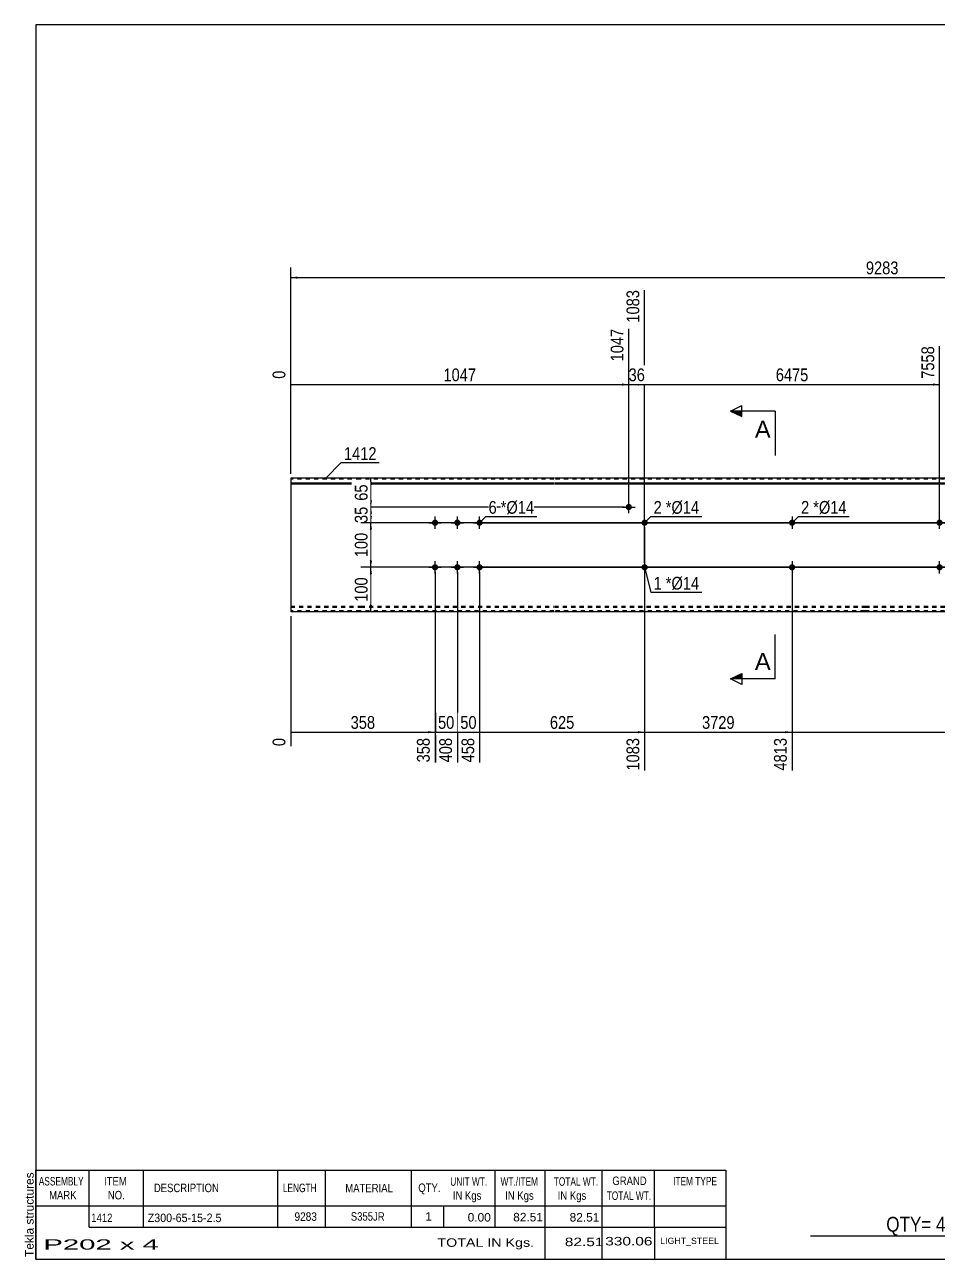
# Model space of a CAD drawing. Header units: millimetres. Extents: x -60 to 343, y -160 to 117.
# Drawn here: x -59.7 to 145.1, y -160.3 to 116.8 of the extents above; entities that cross this region are included whole.
import ezdxf

# ---------------------------------------------------------------- set-up
doc = ezdxf.new("R2010")
doc.units = ezdxf.units.MM
doc.linetypes.add('DXK_LINE_DOT1', pattern=[1.8814, 0.9407, -0.9407])
doc.styles.add('Arial', font='ARIAL.TTF', dxfattribs={"height": 0.2})
doc.styles.add('Arial Narrow', font='ARIALN.TTF', dxfattribs={"height": 0.2})

# ---------------------------------------------------------------- blocks, each defined once
blk = doc.blocks.new('Unknown-629083537-2024')
at = {"color": 5, "linetype": 'Continuous'}
for p, q in [((342.8, 116.75), (-57.2, 116.75)), ((-57.2, 116.75), (-57.2, -160.25)), ((342.8, -160.25), (342.8, 116.75)), ((-57.2, -160.25), (342.8, -160.25))]:
    blk.add_line(p, q, dxfattribs=at)
at = {"color": 174, "linetype": 'Continuous', "style": 'Arial'}
blk.add_text('Tekla structures', height=1.9102, rotation=90, dxfattribs=at).set_placement((-57.7, -159.75))
blk = doc.blocks.new('Part-629083537-1218 - 1203')
at = {"color": 2, "linetype": 'Continuous'}
for p, q in [((0, 15), (0, -15)), ((15.6, 15), (0, 15)), ((0, 13.94), (15.6, 13.94)), ((59.09, 15), (15.7, 15)), ((15.7, 13.94), (59.09, 13.94)), ((96.14, 15), (59.19, 15)), ((59.19, 13.94), (96.14, 13.94)), ((128.84, 15), (96.24, 15)), ((96.24, 13.94), (128.84, 13.94)), ((182.53, 15), (128.94, 15)), ((128.94, 13.94), (182.53, 13.94)), ((226.03, 15), (182.63, 15)), ((182.63, 13.94), (226.03, 13.94)), ((265.52, 15), (226.13, 15)), ((226.13, 13.94), (265.52, 13.94)), ((265.52, 13.94), (265.52, 15)), ((265.52, -15), (265.52, 13.94)), ((0, 13.76), (15.6, 13.76)), ((15.7, 13.76), (59.09, 13.76)), ((59.19, 13.76), (96.14, 13.76)), ((96.24, 13.76), (128.84, 13.76)), ((128.94, 13.76), (182.53, 13.76)), ((182.63, 13.76), (226.03, 13.76)), ((226.13, 13.76), (265.52, 13.76)), ((15.6, -15), (0, -15)), ((59.09, -15), (15.7, -15)), ((96.14, -15), (59.19, -15)), ((128.84, -15), (96.24, -15)), ((182.53, -15), (128.94, -15)), ((226.03, -15), (182.63, -15)), ((265.52, -15), (226.13, -15))]:
    blk.add_line(p, q, dxfattribs=at)
at = {"color": 7, "linetype": 'DXK_LINE_DOT1'}
for p, q in [((15.6, 14.75), (0, 14.75)), ((59.09, 14.75), (15.7, 14.75)), ((96.14, 14.75), (59.19, 14.75)), ((128.84, 14.75), (96.24, 14.75)), ((182.53, 14.75), (128.94, 14.75)), ((226.03, 14.75), (182.63, 14.75)), ((265.52, 14.75), (226.13, 14.75)), ((0, -13.76), (15.6, -13.76)), ((15.7, -13.76), (59.09, -13.76)), ((59.19, -13.76), (96.14, -13.76)), ((96.24, -13.76), (128.84, -13.76)), ((128.94, -13.76), (182.53, -13.76)), ((182.63, -13.76), (226.03, -13.76)), ((226.13, -13.76), (265.52, -13.76)), ((0, -13.94), (15.6, -13.94)), ((15.6, -14.75), (0, -14.75)), ((15.7, -13.94), (59.09, -13.94)), ((59.09, -14.75), (15.7, -14.75)), ((59.19, -13.94), (96.14, -13.94)), ((96.14, -14.75), (59.19, -14.75)), ((96.24, -13.94), (128.84, -13.94)), ((128.84, -14.75), (96.24, -14.75)), ((128.94, -13.94), (182.53, -13.94)), ((182.53, -14.75), (128.94, -14.75)), ((182.63, -13.94), (226.03, -13.94)), ((226.03, -14.75), (182.63, -14.75)), ((226.13, -13.94), (265.52, -13.94)), ((265.52, -14.75), (226.13, -14.75))]:
    blk.add_line(p, q, dxfattribs=at)
blk = doc.blocks.new('Bolt-629083537-1224 - 1203')
at = {"linetype": 'Continuous'}
for points in [[(31.7, 5, -1), (33.1, 5, -1)], [(36.7, 5, -1), (38.1, 5, -1)], [(41.7, 5, -1), (43.1, 5, -1)], [(31.7, -5, -1), (33.1, -5, -1)], [(36.7, -5, -1), (38.1, -5, -1)], [(41.7, -5, -1), (43.1, -5, -1)]]:
    blk.add_hatch(color=3, dxfattribs=at).paths.add_polyline_path(points)
at = {"color": 3, "linetype": 'Continuous'}
for p, q in [((32.4, 3.6), (32.4, 6.4)), ((37.4, 3.6), (37.4, 6.4)), ((42.4, 3.6), (42.4, 6.4)), ((31, 5), (33.8, 5)), ((36, 5), (38.8, 5)), ((41, 5), (43.8, 5)), ((31, -5), (33.8, -5)), ((32.4, -6.4), (32.4, -3.6)), ((36, -5), (38.8, -5)), ((37.4, -6.4), (37.4, -3.6)), ((41, -5), (43.8, -5)), ((42.4, -6.4), (42.4, -3.6))]:
    blk.add_line(p, q, dxfattribs=at)
blk = doc.blocks.new('Bolt-629083537-1225 - 1203')
at = {"linetype": 'Continuous'}
blk.add_hatch(color=3, dxfattribs=at).paths.add_polyline_path([(75.19, 8.52, -1), (76.59, 8.52, -1)])
at = {"color": 3, "linetype": 'Continuous'}
for p, q in [((74.49, 8.52), (77.29, 8.52)), ((75.89, 7.12), (75.89, 9.92))]:
    blk.add_line(p, q, dxfattribs=at)
blk = doc.blocks.new('Bolt-629083537-1226 - 1203')
at = {"linetype": 'Continuous'}
blk.add_hatch(color=3, dxfattribs=at).paths.add_polyline_path([(78.74, 5, -1), (80.14, 5, -1)])
at = {"color": 3, "linetype": 'Continuous'}
for p, q in [((79.44, 3.6), (79.44, 6.4)), ((78.04, 5), (80.84, 5))]:
    blk.add_line(p, q, dxfattribs=at)
blk = doc.blocks.new('Bolt-629083537-1227 - 1203')
at = {"linetype": 'Continuous'}
blk.add_hatch(color=3, dxfattribs=at).paths.add_polyline_path([(80.14, -5, -1), (78.74, -5, -1)])
at = {"color": 3, "linetype": 'Continuous'}
for p, q in [((80.84, -5), (78.04, -5)), ((79.44, -3.6), (79.44, -6.4))]:
    blk.add_line(p, q, dxfattribs=at)
blk = doc.blocks.new('Bolt-629083537-1230 - 1203')
at = {"linetype": 'Continuous'}
for points in [[(144.94, 5, -1), (146.34, 5, -1)], [(262.32, 5, -1), (263.72, 5, -1)]]:
    blk.add_hatch(color=3, dxfattribs=at).paths.add_polyline_path(points)
at = {"color": 3, "linetype": 'Continuous'}
for p, q in [((145.64, 3.6), (145.64, 6.4)), ((263.02, 3.6), (263.02, 6.4)), ((147.04, 5), (144.24, 5)), ((264.42, 5), (261.62, 5))]:
    blk.add_line(p, q, dxfattribs=at)
blk = doc.blocks.new('Bolt-629083537-1231 - 1203')
at = {"linetype": 'Continuous'}
for points in [[(144.94, -5, -1), (146.34, -5, -1)], [(262.32, -5, -1), (263.72, -5, -1)]]:
    blk.add_hatch(color=3, dxfattribs=at).paths.add_polyline_path(points)
at = {"color": 3, "linetype": 'Continuous'}
for p, q in [((147.04, -5), (144.24, -5)), ((145.64, -6.4), (145.64, -3.6)), ((264.42, -5), (261.62, -5)), ((263.02, -6.4), (263.02, -3.6))]:
    blk.add_line(p, q, dxfattribs=at)
blk = doc.blocks.new('Bolt-629083537-1232 - 1203')
at = {"linetype": 'Continuous'}
for points in [[(113.24, 5, -1), (111.84, 5, -1)], [(113.24, -5, -1), (111.84, -5, -1)]]:
    blk.add_hatch(color=3, dxfattribs=at).paths.add_polyline_path(points)
at = {"color": 3, "linetype": 'Continuous'}
for p, q in [((112.54, 6.4), (112.54, 3.6)), ((113.94, 5), (111.14, 5)), ((113.94, -5), (111.14, -5)), ((112.54, -3.6), (112.54, -6.4))]:
    blk.add_line(p, q, dxfattribs=at)
blk = doc.blocks.new('StraightDimension-629083537-1328 - 1203')
at = {"linetype": 'Continuous'}
blk.add_hatch(color=7, dxfattribs=at).paths.add_polyline_path([(111.04, -41.75), (112.54, -42), (111.04, -42.25)])
at = {"color": 7, "linetype": 'Continuous'}
for p, q in [((79.44, 4), (79.44, -50.61)), ((112.54, -6), (112.54, -50.61)), ((79.44, -42), (112.54, -42))]:
    blk.add_line(p, q, dxfattribs=at)
at = {"color": 0}
blk.add_wipeout([(100.25, -41.85), (100.25, -37.65), (91.73, -37.65), (91.73, -41.85)], dxfattribs=at)
at = {"color": 0, "linetype": 'Continuous'}
blk.add_wipeout([(111.94, -42.7), (107.74, -42.7), (107.74, -51.21), (111.94, -51.21)], dxfattribs=at)
at = {"color": 3, "style": 'Arial Narrow'}
blk.add_text('3729', height=2.863, dxfattribs=at).set_placement((92.33, -41.25))
at = {"color": 3, "linetype": 'Continuous', "style": 'Arial Narrow'}
blk.add_text('4813', height=2.863, rotation=90.0002, dxfattribs=at).set_placement((111.34, -50.61))
blk = doc.blocks.new('StraightDimension-629083537-1279 - 1203')
at = {"linetype": 'Continuous'}
blk.add_hatch(color=7, dxfattribs=at).paths.add_polyline_path([(144.14, 36.25), (145.64, 36), (144.14, 35.75)])
at = {"color": 7, "linetype": 'Continuous'}
for p, q in [((79.44, -4), (79.44, 57.21)), ((145.64, 6), (145.64, 44.61)), ((79.44, 36), (145.64, 36))]:
    blk.add_line(p, q, dxfattribs=at)
at = {"color": 0, "linetype": 'Continuous'}
blk.add_wipeout([(145.04, 45.21), (140.84, 45.21), (140.84, 36.7), (145.04, 36.7)], dxfattribs=at)
at = {"color": 0}
blk.add_wipeout([(116.8, 36.15), (116.8, 40.35), (108.28, 40.35), (108.28, 36.15)], dxfattribs=at)
at = {"color": 3, "linetype": 'Continuous', "style": 'Arial Narrow'}
blk.add_text('7558', height=2.863, rotation=90.0002, dxfattribs=at).set_placement((144.44, 37.3))
at = {"color": 3, "style": 'Arial Narrow'}
blk.add_text('6475', height=2.863, dxfattribs=at).set_placement((108.88, 36.75))
blk = doc.blocks.new('StraightDimension-629083537-1353 - 1203')
at = {"linetype": 'Continuous'}
for points in [[(275.75, 3.5), (276, 5), (276.25, 3.5)], [(276.25, -3.5), (276, -5), (275.75, -3.5)]]:
    blk.add_hatch(color=7, dxfattribs=at).paths.add_polyline_path(points)
at = {"color": 7, "linetype": 'Continuous'}
for p, q in [((43.4, 5), (278.4, 5)), ((276, -5), (276, 5)), ((43.4, -5), (278.4, -5))]:
    blk.add_line(p, q, dxfattribs=at)
at = {"color": 0}
blk.add_wipeout([(275.85, 3.34), (271.65, 3.34), (271.65, -3.34), (275.85, -3.34)], dxfattribs=at)
at = {"color": 3, "style": 'Arial Narrow'}
blk.add_text('100', height=2.863, rotation=90.0002, dxfattribs=at).set_placement((275.25, -2.74))
blk = doc.blocks.new('StraightDimension-629083537-1280 - 1203')
at = {"linetype": 'Continuous'}
blk.add_hatch(color=7, dxfattribs=at).paths.add_polyline_path([(77.94, 36.25), (79.44, 36), (77.94, 35.75)])
at = {"color": 7, "linetype": 'Continuous'}
for p, q in [((79.44, -4), (79.44, 57.21)), ((75.89, 9.52), (75.89, 48.51)), ((75.89, 36), (79.44, 36))]:
    blk.add_line(p, q, dxfattribs=at)
at = {"color": 0, "linetype": 'Continuous'}
blk.add_wipeout([(78.84, 57.81), (74.64, 57.81), (74.64, 49.3), (78.84, 49.3)], dxfattribs=at)
at = {"color": 0}
blk.add_wipeout([(80.09, 36.15), (80.09, 40.35), (75.24, 40.35), (75.24, 36.15)], dxfattribs=at)
at = {"color": 3, "linetype": 'Continuous', "style": 'Arial Narrow'}
blk.add_text('1083', height=2.863, rotation=90.0002, dxfattribs=at).set_placement((78.24, 49.9))
at = {"color": 3, "style": 'Arial Narrow'}
blk.add_text('36', height=2.863, dxfattribs=at).set_placement((75.84, 36.75))
blk = doc.blocks.new('StraightDimension-629083537-1354 - 1203')
at = {"linetype": 'Continuous'}
for points in [[(275.75, -6.5), (276, -5), (276.25, -6.5)], [(276.25, -13.5), (276, -15), (275.75, -13.5)]]:
    blk.add_hatch(color=7, dxfattribs=at).paths.add_polyline_path(points)
at = {"color": 7, "linetype": 'Continuous'}
for p, q in [((43.4, -5), (278.4, -5)), ((276, -15), (276, -5)), ((266.52, -15), (278.4, -15))]:
    blk.add_line(p, q, dxfattribs=at)
at = {"color": 0}
blk.add_wipeout([(275.85, -6.66), (271.65, -6.66), (271.65, -13.34), (275.85, -13.34)], dxfattribs=at)
at = {"color": 3, "style": 'Arial Narrow'}
blk.add_text('100', height=2.863, rotation=90.0002, dxfattribs=at).set_placement((275.25, -12.74))
blk = doc.blocks.new('StraightDimension-629083537-1395 - 1203')
at = {"linetype": 'Continuous'}
for points in [[(1.5, 59.75), (0, 60), (1.5, 60.25)], [(264.02, 60.25), (265.52, 60), (264.02, 59.75)]]:
    blk.add_hatch(color=7, dxfattribs=at).paths.add_polyline_path(points)
at = {"color": 7, "linetype": 'Continuous'}
for p, q in [((0, 16), (0, 62.25)), ((265.52, 16), (265.52, 62.25)), ((0, 60), (265.52, 60))]:
    blk.add_line(p, q, dxfattribs=at)
at = {"color": 0}
blk.add_wipeout([(137.02, 60.15), (137.02, 64.35), (128.51, 64.35), (128.51, 60.15)], dxfattribs=at)
at = {"color": 3, "style": 'Arial Narrow'}
blk.add_text('9283', height=2.863, dxfattribs=at).set_placement((129.11, 60.75))
blk = doc.blocks.new('StraightDimension-629083537-1331 - 1203')
at = {"linetype": 'Continuous'}
blk.add_hatch(color=7, dxfattribs=at).paths.add_polyline_path([(35.9, -41.75), (37.4, -42), (35.9, -42.25)])
at = {"color": 7, "linetype": 'Continuous'}
for p, q in [((32.4, -6), (32.4, -48.78)), ((37.4, -6), (37.4, -48.78)), ((32.4, -42), (37.4, -42))]:
    blk.add_line(p, q, dxfattribs=at)
at = {"color": 0}
blk.add_wipeout([(37.33, -41.85), (37.33, -37.65), (32.47, -37.65), (32.47, -41.85)], dxfattribs=at)
at = {"color": 3, "style": 'Arial Narrow'}
blk.add_text('50', height=2.863, dxfattribs=at).set_placement((33.07, -41.25))
at = {"color": 0, "linetype": 'Continuous'}
blk.add_wipeout([(36.8, -42.7), (32.6, -42.7), (32.6, -49.38), (36.8, -49.38)], dxfattribs=at)
at = {"color": 3, "linetype": 'Continuous', "style": 'Arial Narrow'}
blk.add_text('408', height=2.863, rotation=90.0002, dxfattribs=at).set_placement((36.2, -48.78))
blk = doc.blocks.new('StraightDimension-629083537-1330 - 1203')
at = {"linetype": 'Continuous'}
blk.add_hatch(color=7, dxfattribs=at).paths.add_polyline_path([(40.9, -41.75), (42.4, -42), (40.9, -42.25)])
at = {"color": 7, "linetype": 'Continuous'}
for p, q in [((37.4, -6), (37.4, -48.78)), ((42.4, -6), (42.4, -48.78)), ((37.4, -42), (42.4, -42))]:
    blk.add_line(p, q, dxfattribs=at)
at = {"color": 0}
blk.add_wipeout([(42.33, -41.85), (42.33, -37.65), (37.47, -37.65), (37.47, -41.85)], dxfattribs=at)
at = {"color": 3, "style": 'Arial Narrow'}
blk.add_text('50', height=2.863, dxfattribs=at).set_placement((38.07, -41.25))
at = {"color": 0, "linetype": 'Continuous'}
blk.add_wipeout([(41.8, -42.7), (37.6, -42.7), (37.6, -49.38), (41.8, -49.38)], dxfattribs=at)
at = {"color": 3, "linetype": 'Continuous', "style": 'Arial Narrow'}
blk.add_text('458', height=2.863, rotation=90.0002, dxfattribs=at).set_placement((41.2, -48.78))
blk = doc.blocks.new('StraightDimension-629083537-1281 - 1203')
at = {"linetype": 'Continuous'}
blk.add_hatch(color=7, dxfattribs=at).paths.add_polyline_path([(74.39, 36.25), (75.89, 36), (74.39, 35.75)])
at = {"color": 7, "linetype": 'Continuous'}
for p, q in [((75.89, 9.52), (75.89, 48.51)), ((0, 16), (0, 39.13)), ((0, 36), (75.89, 36))]:
    blk.add_line(p, q, dxfattribs=at)
at = {"color": 0, "linetype": 'Continuous'}
for points in [[(75.29, 49.11), (71.09, 49.11), (71.09, 40.6), (75.29, 40.6)], [(-0.6, 39.73), (-4.8, 39.73), (-4.8, 36.7), (-0.6, 36.7)]]:
    blk.add_wipeout(points, dxfattribs=at)
at = {"color": 0}
blk.add_wipeout([(42.2, 36.15), (42.2, 40.35), (33.69, 40.35), (33.69, 36.15)], dxfattribs=at)
at = {"color": 3, "linetype": 'Continuous', "style": 'Arial Narrow'}
for s, height, p in [('1047', 2.863, (74.69, 41.2)), ('0', 2.86, (-1.2, 37.3))]:
    blk.add_text(s, height=height, rotation=90.0002, dxfattribs=at).set_placement(p)
at = {"color": 3, "style": 'Arial Narrow'}
blk.add_text('1047', height=2.863, dxfattribs=at).set_placement((34.29, 36.75))
blk = doc.blocks.new('StraightDimension-629083537-1327 - 1203')
at = {"linetype": 'Continuous'}
blk.add_hatch(color=7, dxfattribs=at).paths.add_polyline_path([(264.02, -41.75), (265.52, -42), (264.02, -42.25)])
at = {"color": 7, "linetype": 'Continuous'}
for p, q in [((112.54, -6), (112.54, -50.61)), ((265.52, -16), (265.52, -50.61)), ((112.54, -42), (265.52, -42))]:
    blk.add_line(p, q, dxfattribs=at)
at = {"color": 0}
blk.add_wipeout([(193.29, -41.85), (193.29, -37.65), (184.77, -37.65), (184.77, -41.85)], dxfattribs=at)
at = {"color": 0, "linetype": 'Continuous'}
blk.add_wipeout([(264.92, -42.7), (260.72, -42.7), (260.72, -51.21), (264.92, -51.21)], dxfattribs=at)
at = {"color": 3, "style": 'Arial Narrow'}
blk.add_text('4470', height=2.863, dxfattribs=at).set_placement((185.37, -41.25))
at = {"color": 3, "linetype": 'Continuous', "style": 'Arial Narrow'}
blk.add_text('9283', height=2.863, rotation=90.0002, dxfattribs=at).set_placement((264.32, -50.61))
blk = doc.blocks.new('StraightDimension-629083537-1329 - 1203')
at = {"linetype": 'Continuous'}
blk.add_hatch(color=7, dxfattribs=at).paths.add_polyline_path([(77.94, -41.75), (79.44, -42), (77.94, -42.25)])
at = {"color": 7, "linetype": 'Continuous'}
for p, q in [((79.44, 4), (79.44, -50.61)), ((42.4, -6), (42.4, -48.78)), ((42.4, -42), (79.44, -42))]:
    blk.add_line(p, q, dxfattribs=at)
at = {"color": 0}
blk.add_wipeout([(64.26, -41.85), (64.26, -37.65), (57.58, -37.65), (57.58, -41.85)], dxfattribs=at)
at = {"color": 0, "linetype": 'Continuous'}
blk.add_wipeout([(78.84, -42.7), (74.64, -42.7), (74.64, -51.21), (78.84, -51.21)], dxfattribs=at)
at = {"color": 3, "style": 'Arial Narrow'}
blk.add_text('625', height=2.863, dxfattribs=at).set_placement((58.18, -41.25))
at = {"color": 3, "linetype": 'Continuous', "style": 'Arial Narrow'}
blk.add_text('1083', height=2.863, rotation=90.0002, dxfattribs=at).set_placement((78.24, -50.61))
blk = doc.blocks.new('StraightDimension-629083537-1332 - 1203')
at = {"linetype": 'Continuous'}
blk.add_hatch(color=7, dxfattribs=at).paths.add_polyline_path([(30.9, -41.75), (32.4, -42), (30.9, -42.25)])
at = {"color": 7, "linetype": 'Continuous'}
for p, q in [((32.4, -6), (32.4, -48.78)), ((0, -16), (0, -45.13)), ((0, -42), (32.4, -42))]:
    blk.add_line(p, q, dxfattribs=at)
at = {"color": 0}
blk.add_wipeout([(19.54, -41.85), (19.54, -37.65), (12.86, -37.65), (12.86, -41.85)], dxfattribs=at)
at = {"color": 0, "linetype": 'Continuous'}
for points in [[(-0.6, -42.7), (-4.8, -42.7), (-4.8, -45.73), (-0.6, -45.73)], [(31.8, -42.7), (27.6, -42.7), (27.6, -49.38), (31.8, -49.38)]]:
    blk.add_wipeout(points, dxfattribs=at)
at = {"color": 3, "style": 'Arial Narrow'}
blk.add_text('358', height=2.863, dxfattribs=at).set_placement((13.46, -41.25))
at = {"color": 3, "linetype": 'Continuous', "style": 'Arial Narrow'}
for s, height, p in [('0', 2.86, (-1.2, -45.13)), ('358', 2.863, (31.2, -48.78))]:
    blk.add_text(s, height=height, rotation=90.0002, dxfattribs=at).set_placement(p)
blk = doc.blocks.new('StraightDimension-629083537-1352 - 1203')
at = {"linetype": 'Continuous'}
for points in [[(275.75, 7.71), (276, 9.21), (276.25, 7.71)], [(276.25, 6.5), (276, 5), (275.75, 6.5)]]:
    blk.add_hatch(color=7, dxfattribs=at).paths.add_polyline_path(points)
at = {"color": 7, "linetype": 'Continuous'}
for p, q in [((243.82, 9.21), (278.4, 9.21)), ((276, 5), (276, 9.21)), ((43.4, 5), (278.4, 5))]:
    blk.add_line(p, q, dxfattribs=at)
at = {"color": 0}
blk.add_wipeout([(275.85, 9.53), (271.65, 9.53), (271.65, 4.68), (275.85, 4.68)], dxfattribs=at)
at = {"color": 3, "style": 'Arial Narrow'}
blk.add_text('42', height=2.863, rotation=90.0002, dxfattribs=at).set_placement((275.25, 5.28))
blk = doc.blocks.new('StraightDimension-629083537-1371 - 1203')
at = {"linetype": 'Continuous'}
for points in [[(17.75, 13.5), (18, 15), (18.25, 13.5)], [(18.25, 10.02), (18, 8.52), (17.75, 10.02)]]:
    blk.add_hatch(color=7, dxfattribs=at).paths.add_polyline_path(points)
at = {"color": 7, "linetype": 'Continuous'}
for p, q in [((31.4, 15), (15.75, 15)), ((18, 8.52), (18, 15)), ((74.89, 8.52), (15.75, 8.52))]:
    blk.add_line(p, q, dxfattribs=at)
at = {"color": 0}
blk.add_wipeout([(17.85, 14.19), (13.65, 14.19), (13.65, 9.33), (17.85, 9.33)], dxfattribs=at)
at = {"color": 3, "style": 'Arial Narrow'}
blk.add_text('65', height=2.863, rotation=90.0002, dxfattribs=at).set_placement((17.25, 9.93))
blk = doc.blocks.new('StraightDimension-629083537-1372 - 1203')
at = {"linetype": 'Continuous'}
for points in [[(17.75, 7.02), (18, 8.52), (18.25, 7.02)], [(18.25, 6.5), (18, 5), (17.75, 6.5)]]:
    blk.add_hatch(color=7, dxfattribs=at).paths.add_polyline_path(points)
at = {"color": 7, "linetype": 'Continuous'}
for p, q in [((74.89, 8.52), (15.75, 8.52)), ((18, 5), (18, 8.52)), ((144.64, 5), (15.75, 5))]:
    blk.add_line(p, q, dxfattribs=at)
at = {"color": 0}
blk.add_wipeout([(17.85, 9.19), (13.65, 9.19), (13.65, 4.33), (17.85, 4.33)], dxfattribs=at)
at = {"color": 3, "style": 'Arial Narrow'}
blk.add_text('35', height=2.863, rotation=90.0002, dxfattribs=at).set_placement((17.25, 4.93))
blk = doc.blocks.new('StraightDimension-629083537-1373 - 1203')
at = {"linetype": 'Continuous'}
for points in [[(17.75, 3.5), (18, 5), (18.25, 3.5)], [(18.25, -3.5), (18, -5), (17.75, -3.5)]]:
    blk.add_hatch(color=7, dxfattribs=at).paths.add_polyline_path(points)
at = {"color": 7, "linetype": 'Continuous'}
for p, q in [((144.64, 5), (15.75, 5)), ((18, -5), (18, 5)), ((144.64, -5), (15.75, -5))]:
    blk.add_line(p, q, dxfattribs=at)
at = {"color": 0}
blk.add_wipeout([(17.85, 3.34), (13.65, 3.34), (13.65, -3.34), (17.85, -3.34)], dxfattribs=at)
at = {"color": 3, "style": 'Arial Narrow'}
blk.add_text('100', height=2.863, rotation=90.0002, dxfattribs=at).set_placement((17.25, -2.74))
blk = doc.blocks.new('StraightDimension-629083537-1374 - 1203')
at = {"linetype": 'Continuous'}
for points in [[(17.75, -6.5), (18, -5), (18.25, -6.5)], [(18.25, -13.5), (18, -15), (17.75, -13.5)]]:
    blk.add_hatch(color=7, dxfattribs=at).paths.add_polyline_path(points)
at = {"color": 7, "linetype": 'Continuous'}
for p, q in [((144.64, -5), (15.75, -5)), ((18, -15), (18, -5)), ((31.4, -15), (15.75, -15))]:
    blk.add_line(p, q, dxfattribs=at)
at = {"color": 0}
blk.add_wipeout([(17.85, -6.66), (13.65, -6.66), (13.65, -13.34), (17.85, -13.34)], dxfattribs=at)
at = {"color": 3, "style": 'Arial Narrow'}
blk.add_text('100', height=2.863, rotation=90.0002, dxfattribs=at).set_placement((17.25, -12.74))
blk = doc.blocks.new('CBS_BOM-629083537-2088')
at = {"color": 7, "linetype": 'Continuous'}
for p, q in [((-57.23, -148.28), (-57.23, -140.28)), ((-57.23, -140.28), (97.69, -140.28)), ((-45.23, -148.28), (-45.23, -140.28)), ((-33.04, -148.28), (-33.04, -140.28)), ((-2.88, -148.28), (-2.88, -140.28)), ((7.8, -148.28), (7.8, -140.28)), ((27.12, -148.28), (27.12, -140.28)), ((45.92, -148.28), (45.92, -140.28)), ((57.13, -148.28), (57.13, -140.28)), ((69.92, -148.28), (69.92, -140.28)), ((81.67, -148.28), (81.67, -140.28)), ((97.69, -140.29), (97.69, -148.27)), ((-57.23, -148.28), (97.69, -148.28)), ((-57.23, -153.08), (-57.23, -148.28)), ((-45.23, -153.08), (-45.23, -148.28)), ((-33.04, -153.08), (-33.04, -148.28)), ((-2.88, -153.08), (-2.88, -148.28)), ((7.8, -153.08), (7.8, -148.28)), ((27.12, -153.08), (27.12, -148.28)), ((34.38, -153.08), (34.38, -148.28)), ((45.92, -153.08), (45.92, -148.28)), ((57.13, -153.08), (57.13, -148.28)), ((69.92, -153.08), (69.92, -148.28)), ((81.69, -153.08), (81.69, -148.28)), ((97.69, -148.28), (97.69, -153.08)), ((-57.23, -160.28), (-57.23, -153.1)), ((-45.23, -153.08), (97.69, -153.08)), ((57.13, -160.28), (57.13, -153.1)), ((69.92, -160.28), (69.92, -153.1)), ((81.73, -160.28), (81.73, -153.1)), ((97.69, -153.08), (97.69, -160.28)), ((-57.23, -160.28), (97.69, -160.28))]:
    blk.add_line(p, q, dxfattribs=at)
at = {"color": 3, "linetype": 'Continuous', "style": 'Arial'}
for s, height, width, p in [('ASSEMBLY', 1.91, 0.7, (-56.55, -143.71)), ('ITEM', 1.91, 0.8, (-41.9, -143.71)), ('DESCRIPTION', 1.9102, 0.8, (-30.72, -145.21)), ('LENGTH', 1.91, 0.7, (-1.77, -145.21)), ('MATERIAL', 1.91, 0.8, (12.25, -145.26)), ('QTY.', 1.91, 0.8, (28.64, -145.18)), ('UNIT WT.', 1.91, 0.7, (35.81, -143.78)), ('WT./ITEM', 1.91, 0.7, (47.1, -143.78)), ('TOTAL WT.', 1.91, 0.7, (59.04, -143.78)), ('GRAND', 1.91, 0.8, (72.19, -143.62)), ('ITEM TYPE', 1.91, 0.7, (85.83, -143.7)), ('MARK', 1.91, 0.8, (-54.23, -146.84)), ('NO.', 1.91, 0.8, (-41.05, -146.84)), ('IN Kgs', 1.91, 0.8, (36.39, -146.92)), ('IN Kgs', 1.91, 0.8, (48.14, -146.92)), ('IN Kgs', 1.91, 0.8, (59.93, -146.92)), ('TOTAL WT.', 1.91, 0.7, (70.93, -146.96))]:
    blk.add_text(s, height=height, dxfattribs=dict(at, width=width)).set_placement(p)
at = {"color": 7, "linetype": 'Continuous', "style": 'Arial'}
for s, height, width, p in [('1412', 1.91, 0.8, (-44.77, -151.93)), ('Z300-65-15-2.5', 1.9102, 0.9, (-32.1, -151.93)), ('9283', 1.91, 0.85, (0.84, -151.65)), ('S355JR', 1.91, 0.8, (13.49, -151.62))]:
    blk.add_text(s, height=height, dxfattribs=dict(at, width=width)).set_placement(p)
for s, p in [('1', (30.21, -151.62)), ('0.00', (39.72, -151.81)), ('82.51', (49.94, -151.78)), ('82.51', (62.61, -151.81))]:
    blk.add_text(s, height=1.91, dxfattribs=at).set_placement(p)
at = {"color": 6, "linetype": 'Continuous', "style": 'Arial'}
for s, height, width, p in [('P202 x 4', 2.292, 2.05, (-55.51, -158.09)), ('TOTAL IN Kgs.', 1.9102, 1.2, (32.93, -157.48)), ('82.51', 1.91, 1.3, (61.52, -157.33)), ('330.06', 1.91, 1.3, (70.59, -157.17))]:
    blk.add_text(s, height=height, dxfattribs=dict(at, width=width)).set_placement(p)
blk.add_text('LIGHT_STEEL', height=1.4135, dxfattribs=at).set_placement((82.94, -156.83))
blk = doc.blocks.new('CBS_CALLOFF-629083537-2089')
at = {"color": 7, "linetype": 'Continuous'}
blk.add_line((116.68, -154.98), (232.91, -155), dxfattribs=at)
at = {"color": 3, "linetype": 'Continuous', "style": 'Arial Narrow'}
blk.add_text('QTY= 4 Nos.      COLD FORMED     MKD : P202', height=3.3405, dxfattribs=at).set_placement((133.68, -154.09))
blk = doc.blocks.new('Mark-629083537-1433 - 1203')
at = {"color": 0}
blk.add_wipeout([(83.28, -10.01), (83.28, -7.01), (81.46, -7.01), (81.46, -10.01)], dxfattribs=at)
blk.add_wipeout([(83.28, -10.01), (83.28, -7.01), (81.46, -7.01), (81.46, -10.01)], dxfattribs=at)
at = {"color": 7, "linetype": 'Continuous'}
blk.add_line((79.44, -5), (80.86, -10.61), dxfattribs=at)
at = {"color": 0}
blk.add_wipeout([(85.46, -10.01), (85.46, -7.01), (84.18, -7.01), (84.18, -10.01)], dxfattribs=at)
blk.add_wipeout([(85.46, -10.01), (85.46, -7.01), (84.18, -7.01), (84.18, -10.01)], dxfattribs=at)
at = {"color": 3, "style": 'Arial Narrow'}
blk.add_text('1', height=2.86, dxfattribs=at).set_placement((81.46, -10.01))
at = {"color": 0}
blk.add_wipeout([(91.68, -10.01), (91.68, -7.01), (85.46, -7.01), (85.46, -10.01)], dxfattribs=at)
blk.add_wipeout([(91.68, -10.01), (91.68, -7.01), (85.46, -7.01), (85.46, -10.01)], dxfattribs=at)
at = {"color": 7, "linetype": 'Continuous'}
blk.add_line((80.86, -10.61), (92.28, -10.61), dxfattribs=at)
at = {"color": 3, "style": 'Arial Narrow'}
for s, height, p in [('*', 2.86, (84.18, -10.01)), ('Ø14', 2.863, (85.46, -10.01))]:
    blk.add_text(s, height=height, dxfattribs=at).set_placement(p)
blk = doc.blocks.new('SectionMark-629083537-1268 - 1203')
at = {"linetype": 'Continuous'}
for points in [[(101.24, 30.05), (101.24, 28.8), (98.74, 30.05)], [(101.24, -28.8), (101.24, -30.05), (98.74, -30.05)]]:
    blk.add_hatch(color=30, dxfattribs=at).paths.add_polyline_path(points)
at = {"color": 30, "linetype": 'Continuous'}
for p, q in [((98.74, 30.05), (101.24, 31.3)), ((101.24, 28.8), (101.24, 31.3)), ((108.74, 30.05), (98.74, 30.05)), ((98.74, 30.05), (101.24, 28.8)), ((98.74, -30.05), (101.24, -28.8)), ((108.74, -30.05), (98.74, -30.05)), ((101.24, -31.3), (98.74, -30.05)), ((101.24, -28.8), (101.24, -31.3))]:
    blk.add_line(p, q, dxfattribs=at)
at = {"color": 0, "linetype": 'Continuous'}
for points in [[(107.74, 24.05), (107.74, 28.05), (104.18, 28.05), (104.18, 24.05)], [(107.74, -28.05), (107.74, -24.05), (104.18, -24.05), (104.18, -28.05)]]:
    blk.add_wipeout(points, dxfattribs=at)
at = {"color": 30, "linetype": 'Continuous'}
for p, q in [((108.74, 30.05), (108.74, 20.05)), ((108.74, -30.05), (108.74, -20.05))]:
    blk.add_line(p, q, dxfattribs=at)
at = {"color": 96, "linetype": 'Continuous', "style": 'Arial'}
for p in [(104.18, 24.05), (104.18, -28.05)]:
    blk.add_text('A', height=3.82, dxfattribs=at).set_placement(p)
blk = doc.blocks.new('Mark-629083537-1398 - 1203')
at = {"color": 0}
blk.add_wipeout([(19.2725, 19.0865), (19.2725, 22.0865), (11.96, 22.0865), (11.96, 19.0865)], dxfattribs=at)
blk.add_wipeout([(19.2725, 19.0865), (19.2725, 22.0865), (11.96, 22.0865), (11.96, 19.0865)], dxfattribs=at)
at = {"color": 7, "linetype": 'Continuous'}
for p, q in [((7.8245, 14.951), (11.36, 18.4865)), ((11.36, 18.4865), (19.8725, 18.4865))]:
    blk.add_line(p, q, dxfattribs=at)
at = {"color": 3, "style": 'Arial Narrow'}
blk.add_text('1412', height=2.86328, dxfattribs=at).set_placement((11.96, 19.0865))
blk = doc.blocks.new('MarkSet-629083537-1423 - 1203')
at = {"color": 0}
blk.add_wipeout([(83.28, 7.01), (83.28, 10.01), (81.46, 10.01), (81.46, 7.01)], dxfattribs=at)
blk.add_wipeout([(83.28, 7.01), (83.28, 10.01), (81.46, 10.01), (81.46, 7.01)], dxfattribs=at)
at = {"color": 7, "linetype": 'Continuous'}
blk.add_line((79.44, 5), (80.86, 6.41), dxfattribs=at)
at = {"color": 0}
blk.add_wipeout([(85.46, 7.01), (85.46, 10.01), (84.18, 10.01), (84.18, 7.01)], dxfattribs=at)
blk.add_wipeout([(85.46, 7.01), (85.46, 10.01), (84.18, 10.01), (84.18, 7.01)], dxfattribs=at)
at = {"color": 3, "style": 'Arial Narrow'}
blk.add_text('2', height=2.86, dxfattribs=at).set_placement((81.46, 7.01))
at = {"color": 0}
blk.add_wipeout([(91.68, 7.01), (91.68, 10.01), (85.46, 10.01), (85.46, 7.01)], dxfattribs=at)
blk.add_wipeout([(91.68, 7.01), (91.68, 10.01), (85.46, 10.01), (85.46, 7.01)], dxfattribs=at)
at = {"color": 7, "linetype": 'Continuous'}
blk.add_line((80.86, 6.41), (92.28, 6.41), dxfattribs=at)
at = {"color": 3, "style": 'Arial Narrow'}
for s, height, p in [('*', 2.86, (84.18, 7.01)), ('Ø14', 2.863, (85.46, 7.01))]:
    blk.add_text(s, height=height, dxfattribs=at).set_placement(p)
blk = doc.blocks.new('Mark-629083537-1432 - 1203')
at = {"color": 0}
blk.add_wipeout([(46.24, 7.01), (46.24, 10.01), (44.41, 10.01), (44.41, 7.01)], dxfattribs=at)
blk.add_wipeout([(46.24, 7.01), (46.24, 10.01), (44.41, 10.01), (44.41, 7.01)], dxfattribs=at)
at = {"color": 7, "linetype": 'Continuous'}
blk.add_line((42.4, 5), (43.81, 6.41), dxfattribs=at)
at = {"color": 0}
blk.add_wipeout([(48.42, 7.01), (48.42, 10.01), (47.14, 10.01), (47.14, 7.01)], dxfattribs=at)
blk.add_wipeout([(48.42, 7.01), (48.42, 10.01), (47.14, 10.01), (47.14, 7.01)], dxfattribs=at)
at = {"color": 3, "style": 'Arial Narrow'}
blk.add_text('6', height=2.86, dxfattribs=at).set_placement((44.41, 7.01))
at = {"color": 0}
blk.add_wipeout([(54.63, 7.01), (54.63, 10.01), (48.42, 10.01), (48.42, 7.01)], dxfattribs=at)
blk.add_wipeout([(54.63, 7.01), (54.63, 10.01), (48.42, 10.01), (48.42, 7.01)], dxfattribs=at)
at = {"color": 7, "linetype": 'Continuous'}
blk.add_line((43.81, 6.41), (55.23, 6.41), dxfattribs=at)
at = {"color": 3, "style": 'Arial Narrow'}
for s, height, p in [('*', 2.86, (47.14, 7.01)), ('Ø14', 2.863, (48.42, 7.01))]:
    blk.add_text(s, height=height, dxfattribs=at).set_placement(p)
blk = doc.blocks.new('Mark-629083537-1434 - 1203')
at = {"color": 0}
blk.add_wipeout([(116.38, 7.01), (116.38, 10.01), (114.55, 10.01), (114.55, 7.01)], dxfattribs=at)
blk.add_wipeout([(116.38, 7.01), (116.38, 10.01), (114.55, 10.01), (114.55, 7.01)], dxfattribs=at)
at = {"color": 7, "linetype": 'Continuous'}
blk.add_line((112.54, 5), (113.95, 6.41), dxfattribs=at)
at = {"color": 0}
blk.add_wipeout([(118.56, 7.01), (118.56, 10.01), (117.28, 10.01), (117.28, 7.01)], dxfattribs=at)
blk.add_wipeout([(118.56, 7.01), (118.56, 10.01), (117.28, 10.01), (117.28, 7.01)], dxfattribs=at)
at = {"color": 3, "style": 'Arial Narrow'}
blk.add_text('2', height=2.86, dxfattribs=at).set_placement((114.55, 7.01))
at = {"color": 0}
blk.add_wipeout([(124.77, 7.01), (124.77, 10.01), (118.56, 10.01), (118.56, 7.01)], dxfattribs=at)
blk.add_wipeout([(124.77, 7.01), (124.77, 10.01), (118.56, 10.01), (118.56, 7.01)], dxfattribs=at)
at = {"color": 7, "linetype": 'Continuous'}
blk.add_line((113.95, 6.41), (125.37, 6.41), dxfattribs=at)
at = {"color": 3, "style": 'Arial Narrow'}
for s, height, p in [('*', 2.86, (117.28, 7.01)), ('Ø14', 2.863, (118.56, 7.01))]:
    blk.add_text(s, height=height, dxfattribs=at).set_placement(p)

msp = doc.modelspace()

# ---------------------------------------------------------------- block references
for name in ['Unknown-629083537-2024', 'Part-629083537-1218 - 1203', 'Bolt-629083537-1225 - 1203', 'Bolt-629083537-1224 - 1203', 'Bolt-629083537-1226 - 1203', 'Bolt-629083537-1232 - 1203', 'Bolt-629083537-1230 - 1203', 'Bolt-629083537-1227 - 1203', 'Bolt-629083537-1231 - 1203', 'CBS_BOM-629083537-2088', 'CBS_CALLOFF-629083537-2089']:
    msp.add_blockref(name, (0, 0))

# ---------------------------------------------------------------- next in the draw order: block references
for name in ['StraightDimension-629083537-1328 - 1203', 'StraightDimension-629083537-1331 - 1203']:
    msp.add_blockref(name, (0, 0))

# ---------------------------------------------------------------- next in the draw order: block references
for name in ['StraightDimension-629083537-1279 - 1203', 'StraightDimension-629083537-1332 - 1203']:
    msp.add_blockref(name, (0, 0))

# ---------------------------------------------------------------- next in the draw order: block references
msp.add_blockref('StraightDimension-629083537-1353 - 1203', (0, 0))

# ---------------------------------------------------------------- next in the draw order: block references
msp.add_blockref('StraightDimension-629083537-1280 - 1203', (0, 0))

# ---------------------------------------------------------------- next in the draw order: block references
for name in ['StraightDimension-629083537-1395 - 1203', 'StraightDimension-629083537-1354 - 1203']:
    msp.add_blockref(name, (0, 0))

# ---------------------------------------------------------------- next in the draw order: block references
for name in ['StraightDimension-629083537-1281 - 1203', 'StraightDimension-629083537-1330 - 1203', 'StraightDimension-629083537-1327 - 1203']:
    msp.add_blockref(name, (0, 0))

# ---------------------------------------------------------------- next in the draw order: block references
msp.add_blockref('StraightDimension-629083537-1329 - 1203', (0, 0))

# ---------------------------------------------------------------- next in the draw order: block references
msp.add_blockref('StraightDimension-629083537-1352 - 1203', (0, 0))

# ---------------------------------------------------------------- next in the draw order: block references
msp.add_blockref('StraightDimension-629083537-1371 - 1203', (0, 0))

# ---------------------------------------------------------------- next in the draw order: block references
for name in ['Mark-629083537-1398 - 1203', 'StraightDimension-629083537-1372 - 1203']:
    msp.add_blockref(name, (0, 0))

# ---------------------------------------------------------------- next in the draw order: block references
msp.add_blockref('StraightDimension-629083537-1373 - 1203', (0, 0))

# ---------------------------------------------------------------- next in the draw order: block references
for name in ['Mark-629083537-1432 - 1203', 'MarkSet-629083537-1423 - 1203', 'Mark-629083537-1434 - 1203', 'StraightDimension-629083537-1374 - 1203']:
    msp.add_blockref(name, (0, 0))

# ---------------------------------------------------------------- next in the draw order: block references
for name in ['SectionMark-629083537-1268 - 1203', 'Mark-629083537-1433 - 1203']:
    msp.add_blockref(name, (0, 0))

doc.saveas('drawing.dxf')
